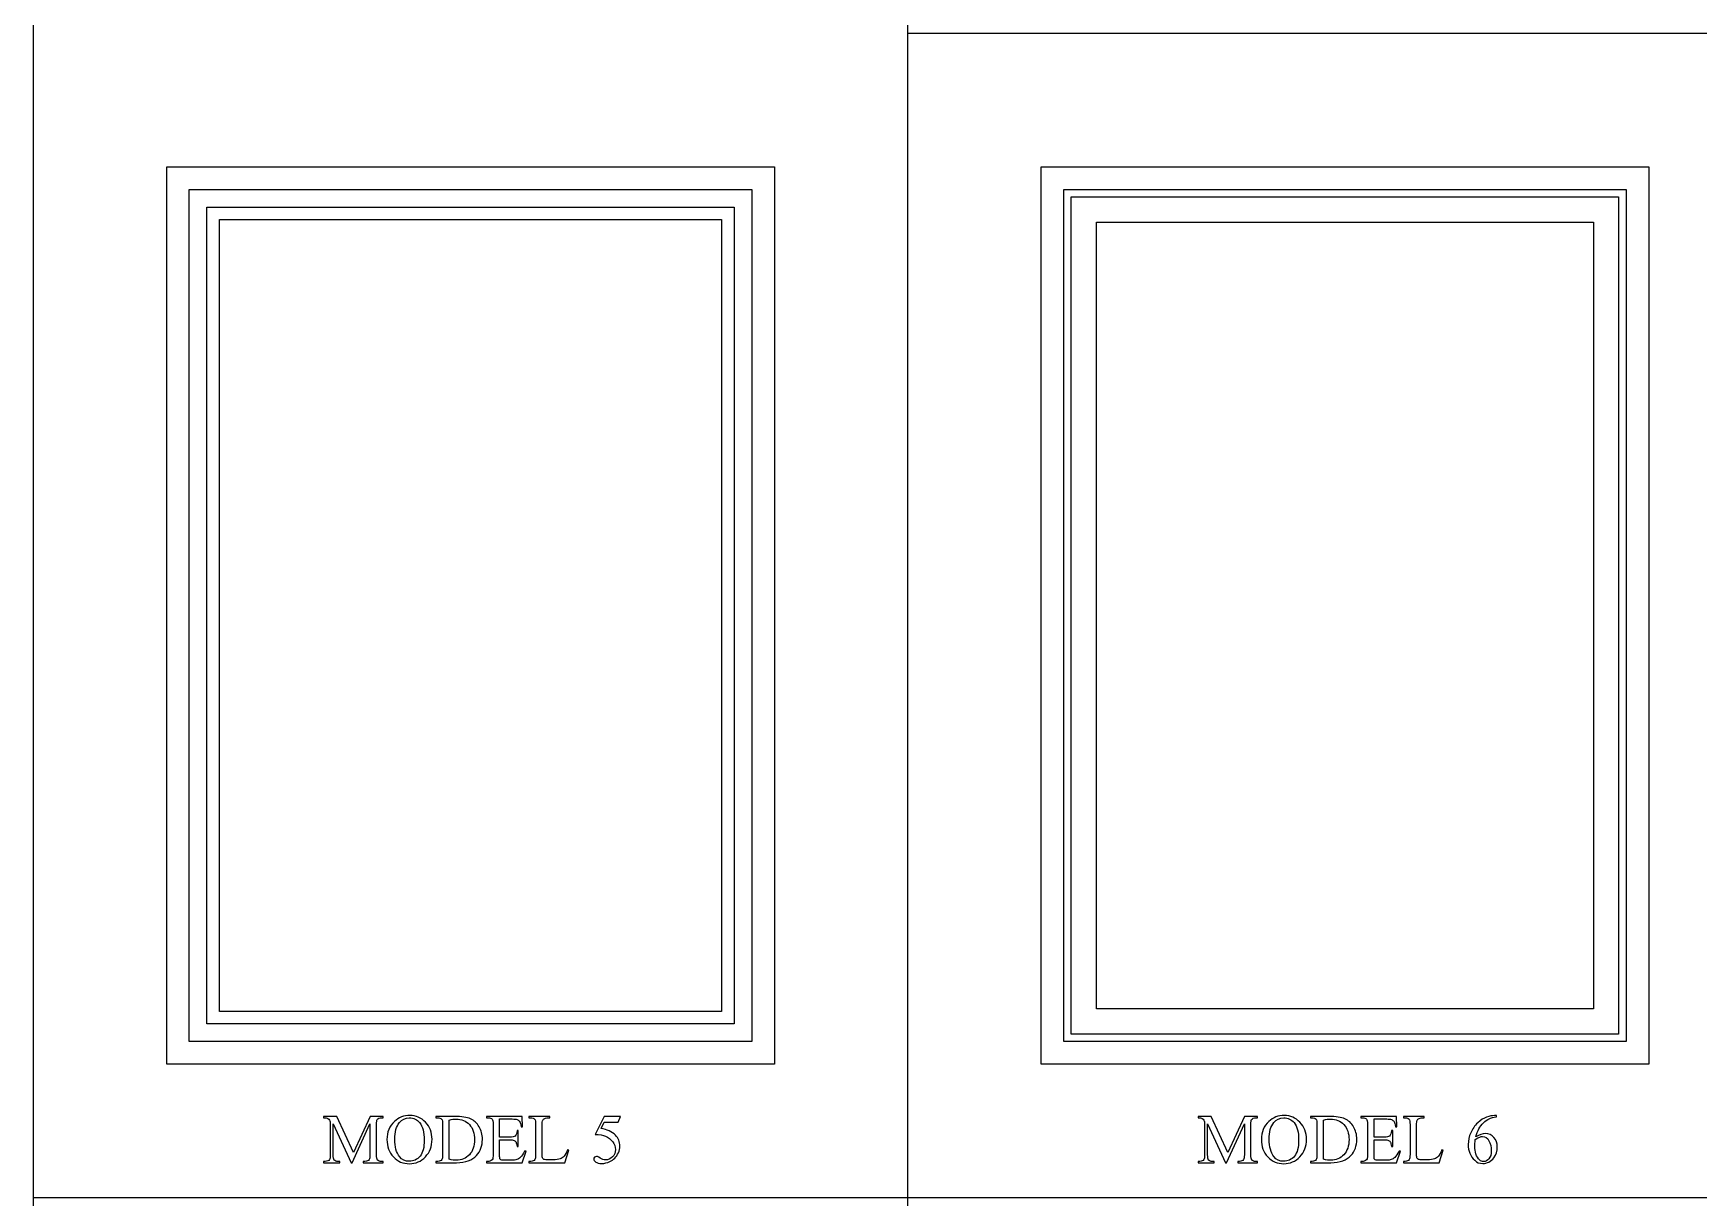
# Model space of a CAD drawing. Header units: millimetres. Extents: x 2553 to 3943, y 1218 to 3318.
# Drawn here: x 2553 to 3215, y 2143 to 2606 of the extents above; entities that cross this region are included whole.
import ezdxf

# ---------------------------------------------------------------- set-up
doc = ezdxf.new("R2010")
doc.units = ezdxf.units.MM
doc.layers.add('Katman 1', color=7, linetype='Continuous')

msp = doc.modelspace()

# ---------------------------------------------------------------- linework, layer by layer
for p, q in [((2900.93, 1218.25), (2900.93, 3068.25)), ((3943.43, 2143.25), (2553.43, 2143.25))]:
    msp.add_line(p, q)
msp.add_lwpolyline([(3943.43, 3068.25, 0.414214), (3693.43, 3318.25), (2803.43, 3318.25, 0.414214), (2553.43, 3068.25), (2553.43, 1218.25), (3943.43, 1218.25)], format="xyb", close=True)
for points in [[(2900.93, 2605.75), (3248.43, 2605.75), (3248.43, 2143.25), (2900.93, 2143.25)], [(2627.43, 2531.75), (2826.93, 2531.75), (2826.93, 2217.25), (2627.43, 2217.25)]]:
    msp.add_lwpolyline(points, close=True)
at = {"color": 3}
for points in [[(2606.43, 2552.75), (2847.93, 2552.75), (2847.93, 2196.25), (2606.43, 2196.25)], [(2953.93, 2552.75), (3195.43, 2552.75), (3195.43, 2196.25), (2953.93, 2196.25)]]:
    msp.add_lwpolyline(points, close=True, dxfattribs=at)
at = {"color": 2}
for points in [[(2615.43, 2543.75), (2838.93, 2543.75), (2838.93, 2205.25), (2615.43, 2205.25)], [(2962.93, 2543.75), (3186.43, 2543.75), (3186.43, 2205.25), (2962.93, 2205.25)], [(2622.43, 2536.75), (2831.93, 2536.75), (2831.93, 2212.25), (2622.43, 2212.25)], [(2965.93, 2540.75), (3183.43, 2540.75), (3183.43, 2208.25), (2965.93, 2208.25)]]:
    msp.add_lwpolyline(points, close=True, dxfattribs=at)
at = {"color": 5}
msp.add_lwpolyline([(2975.93, 2530.75), (3173.43, 2530.75), (3173.43, 2218.25), (2975.93, 2218.25)], close=True, dxfattribs=at)
at = {"layer": 'Katman 1', "color": 250}
for points, knots in [([(2679.71, 2157.15), (2679.71, 2157.15), (2672.63, 2172.58), (2672.63, 2172.58), (2672.63, 2172.58), (2672.63, 2160.33), (2672.63, 2160.33), (2672.63, 2159.2), (2672.75, 2158.49), (2673, 2158.21), (2673.34, 2157.83), (2673.87, 2157.64), (2674.6, 2157.64), (2674.6, 2157.64), (2675.26, 2157.64), (2675.26, 2157.64), (2675.26, 2157.64), (2675.26, 2157.15), (2675.26, 2157.15), (2675.26, 2157.15), (2668.81, 2157.15), (2668.81, 2157.15), (2668.81, 2157.15), (2668.81, 2157.64), (2668.81, 2157.64), (2668.81, 2157.64), (2669.47, 2157.64), (2669.47, 2157.64), (2670.25, 2157.64), (2670.81, 2157.88), (2671.14, 2158.35), (2671.34, 2158.64), (2671.44, 2159.3), (2671.44, 2160.33), (2671.44, 2160.33), (2671.44, 2172.31), (2671.44, 2172.31), (2671.44, 2173.12), (2671.35, 2173.71), (2671.17, 2174.07), (2671.04, 2174.33), (2670.8, 2174.55), (2670.46, 2174.73), (2670.12, 2174.91), (2669.57, 2174.99), (2668.81, 2174.99), (2668.81, 2174.99), (2668.81, 2175.49), (2668.81, 2175.49), (2668.81, 2175.49), (2674.07, 2175.49), (2674.07, 2175.49), (2674.07, 2175.49), (2680.68, 2161.15), (2680.68, 2161.15), (2680.68, 2161.15), (2687.24, 2175.49), (2687.24, 2175.49), (2687.24, 2175.49), (2692.44, 2175.49), (2692.44, 2175.49), (2692.44, 2175.49), (2692.44, 2174.99), (2692.44, 2174.99), (2692.44, 2174.99), (2691.8, 2174.99), (2691.8, 2174.99), (2691, 2174.99), (2690.45, 2174.76), (2690.11, 2174.29), (2689.92, 2174), (2689.81, 2173.34), (2689.81, 2172.31), (2689.81, 2172.31), (2689.81, 2160.33), (2689.81, 2160.33), (2689.81, 2159.2), (2689.94, 2158.49), (2690.2, 2158.21), (2690.53, 2157.83), (2691.07, 2157.64), (2691.8, 2157.64), (2691.8, 2157.64), (2692.44, 2157.64), (2692.44, 2157.64), (2692.44, 2157.64), (2692.44, 2157.15), (2692.44, 2157.15), (2692.44, 2157.15), (2684.58, 2157.15), (2684.58, 2157.15), (2684.58, 2157.15), (2684.58, 2157.64), (2684.58, 2157.64), (2684.58, 2157.64), (2685.24, 2157.64), (2685.24, 2157.64), (2686.04, 2157.64), (2686.59, 2157.88), (2686.91, 2158.35), (2687.11, 2158.64), (2687.21, 2159.3), (2687.21, 2160.33), (2687.21, 2160.33), (2687.21, 2172.58), (2687.21, 2172.58), (2687.21, 2172.58), (2680.16, 2157.15), (2680.16, 2157.15), (2680.16, 2157.15), (2679.71, 2157.15), (2679.71, 2157.15)], [0, 0, 0, 0, 0.027027, 0.027027, 0.027027, 0.054054, 0.054054, 0.054054, 0.081081, 0.081081, 0.081081, 0.108108, 0.108108, 0.108108, 0.135135, 0.135135, 0.135135, 0.162162, 0.162162, 0.162162, 0.189189, 0.189189, 0.189189, 0.216216, 0.216216, 0.216216, 0.243243, 0.243243, 0.243243, 0.27027, 0.27027, 0.27027, 0.297297, 0.297297, 0.297297, 0.324324, 0.324324, 0.324324, 0.351351, 0.351351, 0.351351, 0.378378, 0.378378, 0.378378, 0.405405, 0.405405, 0.405405, 0.432432, 0.432432, 0.432432, 0.459459, 0.459459, 0.459459, 0.486486, 0.486486, 0.486486, 0.513514, 0.513514, 0.513514, 0.540541, 0.540541, 0.540541, 0.567568, 0.567568, 0.567568, 0.594595, 0.594595, 0.594595, 0.621622, 0.621622, 0.621622, 0.648649, 0.648649, 0.648649, 0.675676, 0.675676, 0.675676, 0.702703, 0.702703, 0.702703, 0.72973, 0.72973, 0.72973, 0.756757, 0.756757, 0.756757, 0.783784, 0.783784, 0.783784, 0.810811, 0.810811, 0.810811, 0.837838, 0.837838, 0.837838, 0.864865, 0.864865, 0.864865, 0.891892, 0.891892, 0.891892, 0.918919, 0.918919, 0.918919, 0.945946, 0.945946, 0.945946, 0.972973, 0.972973, 0.972973, 1, 1, 1, 1]), ([(2703.11, 2175.91), (2705.49, 2175.91), (2707.55, 2175), (2709.29, 2173.2), (2711.03, 2171.39), (2711.9, 2169.13), (2711.9, 2166.43), (2711.9, 2163.64), (2711.02, 2161.33), (2709.27, 2159.49), (2707.51, 2157.65), (2705.39, 2156.73), (2702.89, 2156.73), (2700.38, 2156.73), (2698.26, 2157.63), (2696.54, 2159.42), (2694.83, 2161.22), (2693.97, 2163.54), (2693.97, 2166.39), (2693.97, 2169.3), (2694.96, 2171.67), (2696.94, 2173.51), (2698.66, 2175.11), (2700.72, 2175.91), (2703.11, 2175.91)], [0, 0, 0, 0, 0.125, 0.125, 0.125, 0.25, 0.25, 0.25, 0.375, 0.375, 0.375, 0.5, 0.5, 0.5, 0.625, 0.625, 0.625, 0.75, 0.75, 0.75, 0.875, 0.875, 0.875, 1, 1, 1, 1]), ([(2702.85, 2174.94), (2701.22, 2174.94), (2699.9, 2174.33), (2698.92, 2173.11), (2697.69, 2171.6), (2697.07, 2169.38), (2697.07, 2166.45), (2697.07, 2163.46), (2697.71, 2161.15), (2698.98, 2159.54), (2699.96, 2158.31), (2701.26, 2157.7), (2702.87, 2157.7), (2704.59, 2157.7), (2706, 2158.37), (2707.12, 2159.71), (2708.24, 2161.06), (2708.8, 2163.18), (2708.8, 2166.07), (2708.8, 2169.21), (2708.18, 2171.56), (2706.95, 2173.1), (2705.96, 2174.33), (2704.6, 2174.94), (2702.85, 2174.94)], [0, 0, 0, 0, 0.125, 0.125, 0.125, 0.25, 0.25, 0.25, 0.375, 0.375, 0.375, 0.5, 0.5, 0.5, 0.625, 0.625, 0.625, 0.75, 0.75, 0.75, 0.875, 0.875, 0.875, 1, 1, 1, 1]), ([(2713.45, 2157.15), (2713.45, 2157.15), (2713.45, 2157.64), (2713.45, 2157.64), (2713.45, 2157.64), (2714.14, 2157.64), (2714.14, 2157.64), (2714.92, 2157.64), (2715.47, 2157.89), (2715.79, 2158.39), (2715.99, 2158.68), (2716.08, 2159.35), (2716.08, 2160.38), (2716.08, 2160.38), (2716.08, 2172.25), (2716.08, 2172.25), (2716.08, 2173.4), (2715.96, 2174.11), (2715.7, 2174.4), (2715.35, 2174.8), (2714.83, 2174.99), (2714.14, 2174.99), (2714.14, 2174.99), (2713.45, 2174.99), (2713.45, 2174.99), (2713.45, 2174.99), (2713.45, 2175.49), (2713.45, 2175.49), (2713.45, 2175.49), (2720.91, 2175.49), (2720.91, 2175.49), (2723.65, 2175.49), (2725.74, 2175.18), (2727.16, 2174.56), (2728.59, 2173.94), (2729.74, 2172.9), (2730.61, 2171.45), (2731.48, 2169.99), (2731.91, 2168.32), (2731.91, 2166.42), (2731.91, 2163.86), (2731.14, 2161.73), (2729.59, 2160.01), (2727.85, 2158.1), (2725.2, 2157.15), (2721.64, 2157.15), (2721.64, 2157.15), (2713.45, 2157.15), (2713.45, 2157.15)], [0, 0, 0, 0, 0.0625, 0.0625, 0.0625, 0.125, 0.125, 0.125, 0.1875, 0.1875, 0.1875, 0.25, 0.25, 0.25, 0.3125, 0.3125, 0.3125, 0.375, 0.375, 0.375, 0.4375, 0.4375, 0.4375, 0.5, 0.5, 0.5, 0.5625, 0.5625, 0.5625, 0.625, 0.625, 0.625, 0.6875, 0.6875, 0.6875, 0.75, 0.75, 0.75, 0.8125, 0.8125, 0.8125, 0.875, 0.875, 0.875, 0.9375, 0.9375, 0.9375, 1, 1, 1, 1]), ([(2718.68, 2158.49), (2719.83, 2158.24), (2720.78, 2158.11), (2721.56, 2158.11), (2723.64, 2158.11), (2725.37, 2158.85), (2726.75, 2160.32), (2728.12, 2161.79), (2728.81, 2163.78), (2728.81, 2166.29), (2728.81, 2168.82), (2728.12, 2170.82), (2726.75, 2172.28), (2725.37, 2173.74), (2723.61, 2174.47), (2721.45, 2174.47), (2720.64, 2174.47), (2719.72, 2174.34), (2718.68, 2174.08), (2718.68, 2174.08), (2718.68, 2158.49), (2718.68, 2158.49)], [0, 0, 0, 0, 0.142857, 0.142857, 0.142857, 0.285714, 0.285714, 0.285714, 0.428571, 0.428571, 0.428571, 0.571429, 0.571429, 0.571429, 0.714286, 0.714286, 0.714286, 0.857143, 0.857143, 0.857143, 1, 1, 1, 1]), ([(2738.75, 2174.5), (2738.75, 2174.5), (2738.75, 2167.25), (2738.75, 2167.25), (2738.75, 2167.25), (2742.79, 2167.25), (2742.79, 2167.25), (2743.84, 2167.25), (2744.53, 2167.4), (2744.88, 2167.72), (2745.35, 2168.13), (2745.61, 2168.86), (2745.67, 2169.9), (2745.67, 2169.9), (2746.17, 2169.9), (2746.17, 2169.9), (2746.17, 2169.9), (2746.17, 2163.51), (2746.17, 2163.51), (2746.17, 2163.51), (2745.67, 2163.51), (2745.67, 2163.51), (2745.54, 2164.4), (2745.41, 2164.98), (2745.29, 2165.23), (2745.13, 2165.55), (2744.86, 2165.8), (2744.49, 2165.98), (2744.12, 2166.16), (2743.56, 2166.25), (2742.79, 2166.25), (2742.79, 2166.25), (2738.75, 2166.25), (2738.75, 2166.25), (2738.75, 2166.25), (2738.75, 2160.2), (2738.75, 2160.2), (2738.75, 2159.39), (2738.79, 2158.89), (2738.86, 2158.72), (2738.93, 2158.54), (2739.05, 2158.4), (2739.23, 2158.3), (2739.41, 2158.19), (2739.76, 2158.14), (2740.26, 2158.14), (2740.26, 2158.14), (2743.37, 2158.14), (2743.37, 2158.14), (2744.4, 2158.14), (2745.15, 2158.22), (2745.62, 2158.36), (2746.09, 2158.5), (2746.54, 2158.79), (2746.97, 2159.21), (2747.53, 2159.77), (2748.1, 2160.61), (2748.68, 2161.74), (2748.68, 2161.74), (2749.24, 2161.74), (2749.24, 2161.74), (2749.24, 2161.74), (2747.66, 2157.15), (2747.66, 2157.15), (2747.66, 2157.15), (2733.52, 2157.15), (2733.52, 2157.15), (2733.52, 2157.15), (2733.52, 2157.64), (2733.52, 2157.64), (2733.52, 2157.64), (2734.17, 2157.64), (2734.17, 2157.64), (2734.6, 2157.64), (2735.01, 2157.75), (2735.4, 2157.96), (2735.69, 2158.1), (2735.89, 2158.32), (2735.99, 2158.61), (2736.1, 2158.9), (2736.15, 2159.49), (2736.15, 2160.38), (2736.15, 2160.38), (2736.15, 2172.31), (2736.15, 2172.31), (2736.15, 2173.47), (2736.03, 2174.19), (2735.8, 2174.45), (2735.47, 2174.81), (2734.93, 2174.99), (2734.17, 2174.99), (2734.17, 2174.99), (2733.52, 2174.99), (2733.52, 2174.99), (2733.52, 2174.99), (2733.52, 2175.49), (2733.52, 2175.49), (2733.52, 2175.49), (2747.66, 2175.49), (2747.66, 2175.49), (2747.66, 2175.49), (2747.85, 2171.45), (2747.85, 2171.45), (2747.85, 2171.45), (2747.33, 2171.45), (2747.33, 2171.45), (2747.14, 2172.43), (2746.93, 2173.09), (2746.7, 2173.46), (2746.47, 2173.82), (2746.13, 2174.1), (2745.68, 2174.29), (2745.32, 2174.43), (2744.69, 2174.5), (2743.78, 2174.5), (2743.78, 2174.5), (2738.75, 2174.5), (2738.75, 2174.5)], [0, 0, 0, 0, 0.025641, 0.025641, 0.025641, 0.051282, 0.051282, 0.051282, 0.076923, 0.076923, 0.076923, 0.102564, 0.102564, 0.102564, 0.128205, 0.128205, 0.128205, 0.153846, 0.153846, 0.153846, 0.179487, 0.179487, 0.179487, 0.205128, 0.205128, 0.205128, 0.230769, 0.230769, 0.230769, 0.25641, 0.25641, 0.25641, 0.282051, 0.282051, 0.282051, 0.307692, 0.307692, 0.307692, 0.333333, 0.333333, 0.333333, 0.358974, 0.358974, 0.358974, 0.384615, 0.384615, 0.384615, 0.410256, 0.410256, 0.410256, 0.435897, 0.435897, 0.435897, 0.461538, 0.461538, 0.461538, 0.487179, 0.487179, 0.487179, 0.512821, 0.512821, 0.512821, 0.538462, 0.538462, 0.538462, 0.564103, 0.564103, 0.564103, 0.589744, 0.589744, 0.589744, 0.615385, 0.615385, 0.615385, 0.641026, 0.641026, 0.641026, 0.666667, 0.666667, 0.666667, 0.692308, 0.692308, 0.692308, 0.717949, 0.717949, 0.717949, 0.74359, 0.74359, 0.74359, 0.769231, 0.769231, 0.769231, 0.794872, 0.794872, 0.794872, 0.820513, 0.820513, 0.820513, 0.846154, 0.846154, 0.846154, 0.871795, 0.871795, 0.871795, 0.897436, 0.897436, 0.897436, 0.923077, 0.923077, 0.923077, 0.948718, 0.948718, 0.948718, 0.974359, 0.974359, 0.974359, 1, 1, 1, 1]), ([(2765.75, 2162.21), (2765.75, 2162.21), (2766.19, 2162.11), (2766.19, 2162.11), (2766.19, 2162.11), (2764.62, 2157.15), (2764.62, 2157.15), (2764.62, 2157.15), (2750.42, 2157.15), (2750.42, 2157.15), (2750.42, 2157.15), (2750.42, 2157.64), (2750.42, 2157.64), (2750.42, 2157.64), (2751.11, 2157.64), (2751.11, 2157.64), (2751.88, 2157.64), (2752.44, 2157.89), (2752.77, 2158.4), (2752.96, 2158.68), (2753.05, 2159.35), (2753.05, 2160.38), (2753.05, 2160.38), (2753.05, 2172.25), (2753.05, 2172.25), (2753.05, 2173.4), (2752.93, 2174.11), (2752.67, 2174.4), (2752.32, 2174.8), (2751.8, 2174.99), (2751.11, 2174.99), (2751.11, 2174.99), (2750.42, 2174.99), (2750.42, 2174.99), (2750.42, 2174.99), (2750.42, 2175.49), (2750.42, 2175.49), (2750.42, 2175.49), (2758.72, 2175.49), (2758.72, 2175.49), (2758.72, 2175.49), (2758.72, 2174.99), (2758.72, 2174.99), (2757.75, 2175), (2757.07, 2174.92), (2756.67, 2174.73), (2756.28, 2174.54), (2756.01, 2174.3), (2755.87, 2174.02), (2755.73, 2173.74), (2755.65, 2173.05), (2755.65, 2171.98), (2755.65, 2171.98), (2755.65, 2160.41), (2755.65, 2160.41), (2755.65, 2159.66), (2755.73, 2159.15), (2755.87, 2158.87), (2755.98, 2158.67), (2756.15, 2158.53), (2756.37, 2158.44), (2756.59, 2158.35), (2757.3, 2158.31), (2758.48, 2158.31), (2758.48, 2158.31), (2759.82, 2158.31), (2759.82, 2158.31), (2761.23, 2158.31), (2762.22, 2158.41), (2762.79, 2158.62), (2763.35, 2158.82), (2763.88, 2159.19), (2764.35, 2159.72), (2764.81, 2160.24), (2765.28, 2161.08), (2765.75, 2162.21)], [0, 0, 0, 0, 0.04, 0.04, 0.04, 0.08, 0.08, 0.08, 0.12, 0.12, 0.12, 0.16, 0.16, 0.16, 0.2, 0.2, 0.2, 0.24, 0.24, 0.24, 0.28, 0.28, 0.28, 0.32, 0.32, 0.32, 0.36, 0.36, 0.36, 0.4, 0.4, 0.4, 0.44, 0.44, 0.44, 0.48, 0.48, 0.48, 0.52, 0.52, 0.52, 0.56, 0.56, 0.56, 0.6, 0.6, 0.6, 0.64, 0.64, 0.64, 0.68, 0.68, 0.68, 0.72, 0.72, 0.72, 0.76, 0.76, 0.76, 0.8, 0.8, 0.8, 0.84, 0.84, 0.84, 0.88, 0.88, 0.88, 0.92, 0.92, 0.92, 0.96, 0.96, 0.96, 1, 1, 1, 1]), ([(2786.85, 2175.49), (2786.85, 2175.49), (2785.8, 2173.2), (2785.8, 2173.2), (2785.8, 2173.2), (2780.26, 2173.2), (2780.26, 2173.2), (2780.26, 2173.2), (2779.05, 2170.74), (2779.05, 2170.74), (2781.47, 2170.39), (2783.37, 2169.5), (2784.76, 2168.08), (2785.95, 2166.85), (2786.55, 2165.41), (2786.55, 2163.75), (2786.55, 2162.79), (2786.35, 2161.89), (2785.96, 2161.08), (2785.57, 2160.25), (2785.08, 2159.55), (2784.48, 2158.98), (2783.89, 2158.4), (2783.23, 2157.93), (2782.5, 2157.58), (2781.47, 2157.09), (2780.4, 2156.84), (2779.32, 2156.84), (2778.22, 2156.84), (2777.42, 2157.03), (2776.92, 2157.4), (2776.42, 2157.77), (2776.17, 2158.18), (2776.17, 2158.63), (2776.17, 2158.88), (2776.27, 2159.1), (2776.48, 2159.29), (2776.69, 2159.48), (2776.95, 2159.58), (2777.26, 2159.58), (2777.49, 2159.58), (2777.7, 2159.54), (2777.88, 2159.47), (2778.05, 2159.4), (2778.35, 2159.22), (2778.77, 2158.92), (2779.44, 2158.46), (2780.13, 2158.22), (2780.82, 2158.22), (2781.88, 2158.22), (2782.8, 2158.63), (2783.6, 2159.42), (2784.39, 2160.22), (2784.79, 2161.2), (2784.79, 2162.34), (2784.79, 2163.45), (2784.44, 2164.49), (2783.73, 2165.45), (2783.01, 2166.41), (2782.04, 2167.15), (2780.78, 2167.67), (2779.81, 2168.08), (2778.47, 2168.32), (2776.77, 2168.38), (2776.77, 2168.38), (2780.29, 2175.49), (2780.29, 2175.49), (2780.29, 2175.49), (2786.85, 2175.49), (2786.85, 2175.49)], [0, 0, 0, 0, 0.043478, 0.043478, 0.043478, 0.086957, 0.086957, 0.086957, 0.130435, 0.130435, 0.130435, 0.173913, 0.173913, 0.173913, 0.217391, 0.217391, 0.217391, 0.26087, 0.26087, 0.26087, 0.304348, 0.304348, 0.304348, 0.347826, 0.347826, 0.347826, 0.391304, 0.391304, 0.391304, 0.434783, 0.434783, 0.434783, 0.478261, 0.478261, 0.478261, 0.521739, 0.521739, 0.521739, 0.565217, 0.565217, 0.565217, 0.608696, 0.608696, 0.608696, 0.652174, 0.652174, 0.652174, 0.695652, 0.695652, 0.695652, 0.73913, 0.73913, 0.73913, 0.782609, 0.782609, 0.782609, 0.826087, 0.826087, 0.826087, 0.869565, 0.869565, 0.869565, 0.913043, 0.913043, 0.913043, 0.956522, 0.956522, 0.956522, 1, 1, 1, 1]), ([(3027.21, 2157.15), (3027.21, 2157.15), (3020.13, 2172.58), (3020.13, 2172.58), (3020.13, 2172.58), (3020.13, 2160.33), (3020.13, 2160.33), (3020.13, 2159.2), (3020.25, 2158.49), (3020.5, 2158.21), (3020.84, 2157.83), (3021.37, 2157.64), (3022.1, 2157.64), (3022.1, 2157.64), (3022.76, 2157.64), (3022.76, 2157.64), (3022.76, 2157.64), (3022.76, 2157.15), (3022.76, 2157.15), (3022.76, 2157.15), (3016.31, 2157.15), (3016.31, 2157.15), (3016.31, 2157.15), (3016.31, 2157.64), (3016.31, 2157.64), (3016.31, 2157.64), (3016.97, 2157.64), (3016.97, 2157.64), (3017.75, 2157.64), (3018.31, 2157.88), (3018.64, 2158.35), (3018.84, 2158.64), (3018.94, 2159.3), (3018.94, 2160.33), (3018.94, 2160.33), (3018.94, 2172.31), (3018.94, 2172.31), (3018.94, 2173.12), (3018.85, 2173.71), (3018.67, 2174.07), (3018.54, 2174.33), (3018.3, 2174.55), (3017.96, 2174.73), (3017.62, 2174.91), (3017.07, 2174.99), (3016.31, 2174.99), (3016.31, 2174.99), (3016.31, 2175.49), (3016.31, 2175.49), (3016.31, 2175.49), (3021.57, 2175.49), (3021.57, 2175.49), (3021.57, 2175.49), (3028.18, 2161.15), (3028.18, 2161.15), (3028.18, 2161.15), (3034.74, 2175.49), (3034.74, 2175.49), (3034.74, 2175.49), (3039.94, 2175.49), (3039.94, 2175.49), (3039.94, 2175.49), (3039.94, 2174.99), (3039.94, 2174.99), (3039.94, 2174.99), (3039.3, 2174.99), (3039.3, 2174.99), (3038.5, 2174.99), (3037.95, 2174.76), (3037.61, 2174.29), (3037.42, 2174), (3037.31, 2173.34), (3037.31, 2172.31), (3037.31, 2172.31), (3037.31, 2160.33), (3037.31, 2160.33), (3037.31, 2159.2), (3037.44, 2158.49), (3037.7, 2158.21), (3038.03, 2157.83), (3038.57, 2157.64), (3039.3, 2157.64), (3039.3, 2157.64), (3039.94, 2157.64), (3039.94, 2157.64), (3039.94, 2157.64), (3039.94, 2157.15), (3039.94, 2157.15), (3039.94, 2157.15), (3032.08, 2157.15), (3032.08, 2157.15), (3032.08, 2157.15), (3032.08, 2157.64), (3032.08, 2157.64), (3032.08, 2157.64), (3032.74, 2157.64), (3032.74, 2157.64), (3033.54, 2157.64), (3034.09, 2157.88), (3034.41, 2158.35), (3034.61, 2158.64), (3034.71, 2159.3), (3034.71, 2160.33), (3034.71, 2160.33), (3034.71, 2172.58), (3034.71, 2172.58), (3034.71, 2172.58), (3027.66, 2157.15), (3027.66, 2157.15), (3027.66, 2157.15), (3027.21, 2157.15), (3027.21, 2157.15)], [0, 0, 0, 0, 0.027027, 0.027027, 0.027027, 0.054054, 0.054054, 0.054054, 0.081081, 0.081081, 0.081081, 0.108108, 0.108108, 0.108108, 0.135135, 0.135135, 0.135135, 0.162162, 0.162162, 0.162162, 0.189189, 0.189189, 0.189189, 0.216216, 0.216216, 0.216216, 0.243243, 0.243243, 0.243243, 0.27027, 0.27027, 0.27027, 0.297297, 0.297297, 0.297297, 0.324324, 0.324324, 0.324324, 0.351351, 0.351351, 0.351351, 0.378378, 0.378378, 0.378378, 0.405405, 0.405405, 0.405405, 0.432432, 0.432432, 0.432432, 0.459459, 0.459459, 0.459459, 0.486486, 0.486486, 0.486486, 0.513514, 0.513514, 0.513514, 0.540541, 0.540541, 0.540541, 0.567568, 0.567568, 0.567568, 0.594595, 0.594595, 0.594595, 0.621622, 0.621622, 0.621622, 0.648649, 0.648649, 0.648649, 0.675676, 0.675676, 0.675676, 0.702703, 0.702703, 0.702703, 0.72973, 0.72973, 0.72973, 0.756757, 0.756757, 0.756757, 0.783784, 0.783784, 0.783784, 0.810811, 0.810811, 0.810811, 0.837838, 0.837838, 0.837838, 0.864865, 0.864865, 0.864865, 0.891892, 0.891892, 0.891892, 0.918919, 0.918919, 0.918919, 0.945946, 0.945946, 0.945946, 0.972973, 0.972973, 0.972973, 1, 1, 1, 1]), ([(3050.61, 2175.91), (3052.99, 2175.91), (3055.05, 2175), (3056.79, 2173.2), (3058.53, 2171.39), (3059.4, 2169.13), (3059.4, 2166.43), (3059.4, 2163.64), (3058.52, 2161.33), (3056.77, 2159.49), (3055.01, 2157.65), (3052.89, 2156.73), (3050.39, 2156.73), (3047.88, 2156.73), (3045.76, 2157.63), (3044.04, 2159.42), (3042.33, 2161.22), (3041.47, 2163.54), (3041.47, 2166.39), (3041.47, 2169.3), (3042.46, 2171.67), (3044.44, 2173.51), (3046.16, 2175.11), (3048.22, 2175.91), (3050.61, 2175.91)], [0, 0, 0, 0, 0.125, 0.125, 0.125, 0.25, 0.25, 0.25, 0.375, 0.375, 0.375, 0.5, 0.5, 0.5, 0.625, 0.625, 0.625, 0.75, 0.75, 0.75, 0.875, 0.875, 0.875, 1, 1, 1, 1]), ([(3050.35, 2174.94), (3048.72, 2174.94), (3047.4, 2174.33), (3046.42, 2173.11), (3045.19, 2171.6), (3044.57, 2169.38), (3044.57, 2166.45), (3044.57, 2163.46), (3045.21, 2161.15), (3046.48, 2159.54), (3047.46, 2158.31), (3048.76, 2157.7), (3050.37, 2157.7), (3052.09, 2157.7), (3053.5, 2158.37), (3054.62, 2159.71), (3055.74, 2161.06), (3056.3, 2163.18), (3056.3, 2166.07), (3056.3, 2169.21), (3055.68, 2171.56), (3054.45, 2173.1), (3053.46, 2174.33), (3052.1, 2174.94), (3050.35, 2174.94)], [0, 0, 0, 0, 0.125, 0.125, 0.125, 0.25, 0.25, 0.25, 0.375, 0.375, 0.375, 0.5, 0.5, 0.5, 0.625, 0.625, 0.625, 0.75, 0.75, 0.75, 0.875, 0.875, 0.875, 1, 1, 1, 1]), ([(3060.95, 2157.15), (3060.95, 2157.15), (3060.95, 2157.64), (3060.95, 2157.64), (3060.95, 2157.64), (3061.64, 2157.64), (3061.64, 2157.64), (3062.42, 2157.64), (3062.97, 2157.89), (3063.29, 2158.39), (3063.49, 2158.68), (3063.58, 2159.35), (3063.58, 2160.38), (3063.58, 2160.38), (3063.58, 2172.25), (3063.58, 2172.25), (3063.58, 2173.4), (3063.46, 2174.11), (3063.2, 2174.4), (3062.85, 2174.8), (3062.33, 2174.99), (3061.64, 2174.99), (3061.64, 2174.99), (3060.95, 2174.99), (3060.95, 2174.99), (3060.95, 2174.99), (3060.95, 2175.49), (3060.95, 2175.49), (3060.95, 2175.49), (3068.41, 2175.49), (3068.41, 2175.49), (3071.15, 2175.49), (3073.24, 2175.18), (3074.66, 2174.56), (3076.09, 2173.94), (3077.24, 2172.9), (3078.11, 2171.45), (3078.98, 2169.99), (3079.41, 2168.32), (3079.41, 2166.42), (3079.41, 2163.86), (3078.64, 2161.73), (3077.09, 2160.01), (3075.35, 2158.1), (3072.7, 2157.15), (3069.14, 2157.15), (3069.14, 2157.15), (3060.95, 2157.15), (3060.95, 2157.15)], [0, 0, 0, 0, 0.0625, 0.0625, 0.0625, 0.125, 0.125, 0.125, 0.1875, 0.1875, 0.1875, 0.25, 0.25, 0.25, 0.3125, 0.3125, 0.3125, 0.375, 0.375, 0.375, 0.4375, 0.4375, 0.4375, 0.5, 0.5, 0.5, 0.5625, 0.5625, 0.5625, 0.625, 0.625, 0.625, 0.6875, 0.6875, 0.6875, 0.75, 0.75, 0.75, 0.8125, 0.8125, 0.8125, 0.875, 0.875, 0.875, 0.9375, 0.9375, 0.9375, 1, 1, 1, 1]), ([(3066.18, 2158.49), (3067.33, 2158.24), (3068.28, 2158.11), (3069.06, 2158.11), (3071.14, 2158.11), (3072.87, 2158.85), (3074.25, 2160.32), (3075.62, 2161.79), (3076.31, 2163.78), (3076.31, 2166.29), (3076.31, 2168.82), (3075.62, 2170.82), (3074.25, 2172.28), (3072.87, 2173.74), (3071.11, 2174.47), (3068.95, 2174.47), (3068.14, 2174.47), (3067.22, 2174.34), (3066.18, 2174.08), (3066.18, 2174.08), (3066.18, 2158.49), (3066.18, 2158.49)], [0, 0, 0, 0, 0.142857, 0.142857, 0.142857, 0.285714, 0.285714, 0.285714, 0.428571, 0.428571, 0.428571, 0.571429, 0.571429, 0.571429, 0.714286, 0.714286, 0.714286, 0.857143, 0.857143, 0.857143, 1, 1, 1, 1]), ([(3086.25, 2174.5), (3086.25, 2174.5), (3086.25, 2167.25), (3086.25, 2167.25), (3086.25, 2167.25), (3090.29, 2167.25), (3090.29, 2167.25), (3091.34, 2167.25), (3092.03, 2167.4), (3092.38, 2167.72), (3092.85, 2168.13), (3093.11, 2168.86), (3093.17, 2169.9), (3093.17, 2169.9), (3093.67, 2169.9), (3093.67, 2169.9), (3093.67, 2169.9), (3093.67, 2163.51), (3093.67, 2163.51), (3093.67, 2163.51), (3093.17, 2163.51), (3093.17, 2163.51), (3093.04, 2164.4), (3092.91, 2164.98), (3092.79, 2165.23), (3092.63, 2165.55), (3092.36, 2165.8), (3091.99, 2165.98), (3091.62, 2166.16), (3091.06, 2166.25), (3090.29, 2166.25), (3090.29, 2166.25), (3086.25, 2166.25), (3086.25, 2166.25), (3086.25, 2166.25), (3086.25, 2160.2), (3086.25, 2160.2), (3086.25, 2159.39), (3086.29, 2158.89), (3086.36, 2158.72), (3086.43, 2158.54), (3086.55, 2158.4), (3086.73, 2158.3), (3086.91, 2158.19), (3087.26, 2158.14), (3087.76, 2158.14), (3087.76, 2158.14), (3090.87, 2158.14), (3090.87, 2158.14), (3091.9, 2158.14), (3092.65, 2158.22), (3093.12, 2158.36), (3093.59, 2158.5), (3094.04, 2158.79), (3094.47, 2159.21), (3095.03, 2159.77), (3095.6, 2160.61), (3096.18, 2161.74), (3096.18, 2161.74), (3096.74, 2161.74), (3096.74, 2161.74), (3096.74, 2161.74), (3095.16, 2157.15), (3095.16, 2157.15), (3095.16, 2157.15), (3081.02, 2157.15), (3081.02, 2157.15), (3081.02, 2157.15), (3081.02, 2157.64), (3081.02, 2157.64), (3081.02, 2157.64), (3081.67, 2157.64), (3081.67, 2157.64), (3082.1, 2157.64), (3082.51, 2157.75), (3082.9, 2157.96), (3083.19, 2158.1), (3083.39, 2158.32), (3083.49, 2158.61), (3083.6, 2158.9), (3083.65, 2159.49), (3083.65, 2160.38), (3083.65, 2160.38), (3083.65, 2172.31), (3083.65, 2172.31), (3083.65, 2173.47), (3083.53, 2174.19), (3083.3, 2174.45), (3082.97, 2174.81), (3082.43, 2174.99), (3081.67, 2174.99), (3081.67, 2174.99), (3081.02, 2174.99), (3081.02, 2174.99), (3081.02, 2174.99), (3081.02, 2175.49), (3081.02, 2175.49), (3081.02, 2175.49), (3095.16, 2175.49), (3095.16, 2175.49), (3095.16, 2175.49), (3095.35, 2171.45), (3095.35, 2171.45), (3095.35, 2171.45), (3094.83, 2171.45), (3094.83, 2171.45), (3094.64, 2172.43), (3094.43, 2173.09), (3094.2, 2173.46), (3093.97, 2173.82), (3093.63, 2174.1), (3093.18, 2174.29), (3092.82, 2174.43), (3092.19, 2174.5), (3091.28, 2174.5), (3091.28, 2174.5), (3086.25, 2174.5), (3086.25, 2174.5)], [0, 0, 0, 0, 0.025641, 0.025641, 0.025641, 0.051282, 0.051282, 0.051282, 0.076923, 0.076923, 0.076923, 0.102564, 0.102564, 0.102564, 0.128205, 0.128205, 0.128205, 0.153846, 0.153846, 0.153846, 0.179487, 0.179487, 0.179487, 0.205128, 0.205128, 0.205128, 0.230769, 0.230769, 0.230769, 0.25641, 0.25641, 0.25641, 0.282051, 0.282051, 0.282051, 0.307692, 0.307692, 0.307692, 0.333333, 0.333333, 0.333333, 0.358974, 0.358974, 0.358974, 0.384615, 0.384615, 0.384615, 0.410256, 0.410256, 0.410256, 0.435897, 0.435897, 0.435897, 0.461538, 0.461538, 0.461538, 0.487179, 0.487179, 0.487179, 0.512821, 0.512821, 0.512821, 0.538462, 0.538462, 0.538462, 0.564103, 0.564103, 0.564103, 0.589744, 0.589744, 0.589744, 0.615385, 0.615385, 0.615385, 0.641026, 0.641026, 0.641026, 0.666667, 0.666667, 0.666667, 0.692308, 0.692308, 0.692308, 0.717949, 0.717949, 0.717949, 0.74359, 0.74359, 0.74359, 0.769231, 0.769231, 0.769231, 0.794872, 0.794872, 0.794872, 0.820513, 0.820513, 0.820513, 0.846154, 0.846154, 0.846154, 0.871795, 0.871795, 0.871795, 0.897436, 0.897436, 0.897436, 0.923077, 0.923077, 0.923077, 0.948718, 0.948718, 0.948718, 0.974359, 0.974359, 0.974359, 1, 1, 1, 1]), ([(3113.25, 2162.21), (3113.25, 2162.21), (3113.69, 2162.11), (3113.69, 2162.11), (3113.69, 2162.11), (3112.12, 2157.15), (3112.12, 2157.15), (3112.12, 2157.15), (3097.92, 2157.15), (3097.92, 2157.15), (3097.92, 2157.15), (3097.92, 2157.64), (3097.92, 2157.64), (3097.92, 2157.64), (3098.61, 2157.64), (3098.61, 2157.64), (3099.38, 2157.64), (3099.94, 2157.89), (3100.27, 2158.4), (3100.46, 2158.68), (3100.55, 2159.35), (3100.55, 2160.38), (3100.55, 2160.38), (3100.55, 2172.25), (3100.55, 2172.25), (3100.55, 2173.4), (3100.43, 2174.11), (3100.17, 2174.4), (3099.82, 2174.8), (3099.3, 2174.99), (3098.61, 2174.99), (3098.61, 2174.99), (3097.92, 2174.99), (3097.92, 2174.99), (3097.92, 2174.99), (3097.92, 2175.49), (3097.92, 2175.49), (3097.92, 2175.49), (3106.22, 2175.49), (3106.22, 2175.49), (3106.22, 2175.49), (3106.22, 2174.99), (3106.22, 2174.99), (3105.25, 2175), (3104.57, 2174.92), (3104.17, 2174.73), (3103.78, 2174.54), (3103.51, 2174.3), (3103.37, 2174.02), (3103.23, 2173.74), (3103.15, 2173.05), (3103.15, 2171.98), (3103.15, 2171.98), (3103.15, 2160.41), (3103.15, 2160.41), (3103.15, 2159.66), (3103.23, 2159.15), (3103.37, 2158.87), (3103.48, 2158.67), (3103.65, 2158.53), (3103.87, 2158.44), (3104.09, 2158.35), (3104.8, 2158.31), (3105.98, 2158.31), (3105.98, 2158.31), (3107.32, 2158.31), (3107.32, 2158.31), (3108.73, 2158.31), (3109.72, 2158.41), (3110.29, 2158.62), (3110.85, 2158.82), (3111.38, 2159.19), (3111.85, 2159.72), (3112.31, 2160.24), (3112.78, 2161.08), (3113.25, 2162.21)], [0, 0, 0, 0, 0.04, 0.04, 0.04, 0.08, 0.08, 0.08, 0.12, 0.12, 0.12, 0.16, 0.16, 0.16, 0.2, 0.2, 0.2, 0.24, 0.24, 0.24, 0.28, 0.28, 0.28, 0.32, 0.32, 0.32, 0.36, 0.36, 0.36, 0.4, 0.4, 0.4, 0.44, 0.44, 0.44, 0.48, 0.48, 0.48, 0.52, 0.52, 0.52, 0.56, 0.56, 0.56, 0.6, 0.6, 0.6, 0.64, 0.64, 0.64, 0.68, 0.68, 0.68, 0.72, 0.72, 0.72, 0.76, 0.76, 0.76, 0.8, 0.8, 0.8, 0.84, 0.84, 0.84, 0.88, 0.88, 0.88, 0.92, 0.92, 0.92, 0.96, 0.96, 0.96, 1, 1, 1, 1]), ([(3134.89, 2175.85), (3134.89, 2175.85), (3134.89, 2175.33), (3134.89, 2175.33), (3133.71, 2175.21), (3132.74, 2174.98), (3131.98, 2174.62), (3131.23, 2174.27), (3130.49, 2173.73), (3129.76, 2173), (3129.03, 2172.27), (3128.42, 2171.46), (3127.94, 2170.57), (3127.46, 2169.68), (3127.06, 2168.62), (3126.74, 2167.39), (3128.03, 2168.27), (3129.32, 2168.71), (3130.63, 2168.71), (3131.88, 2168.71), (3132.96, 2168.21), (3133.88, 2167.2), (3134.79, 2166.19), (3135.25, 2164.9), (3135.25, 2163.32), (3135.25, 2161.79), (3134.79, 2160.39), (3133.86, 2159.13), (3132.75, 2157.61), (3131.27, 2156.84), (3129.44, 2156.84), (3128.18, 2156.84), (3127.12, 2157.26), (3126.25, 2158.08), (3124.54, 2159.7), (3123.68, 2161.79), (3123.68, 2164.35), (3123.68, 2165.99), (3124.01, 2167.55), (3124.67, 2169.02), (3125.33, 2170.5), (3126.27, 2171.81), (3127.48, 2172.95), (3128.71, 2174.09), (3129.87, 2174.86), (3130.99, 2175.26), (3132.11, 2175.65), (3133.14, 2175.85), (3134.11, 2175.85), (3134.11, 2175.85), (3134.89, 2175.85), (3134.89, 2175.85)], [0, 0, 0, 0, 0.058824, 0.058824, 0.058824, 0.117647, 0.117647, 0.117647, 0.176471, 0.176471, 0.176471, 0.235294, 0.235294, 0.235294, 0.294118, 0.294118, 0.294118, 0.352941, 0.352941, 0.352941, 0.411765, 0.411765, 0.411765, 0.470588, 0.470588, 0.470588, 0.529412, 0.529412, 0.529412, 0.588235, 0.588235, 0.588235, 0.647059, 0.647059, 0.647059, 0.705882, 0.705882, 0.705882, 0.764706, 0.764706, 0.764706, 0.823529, 0.823529, 0.823529, 0.882353, 0.882353, 0.882353, 0.941176, 0.941176, 0.941176, 1, 1, 1, 1]), ([(3126.51, 2166.4), (3126.34, 2165.18), (3126.26, 2164.2), (3126.26, 2163.45), (3126.26, 2162.59), (3126.42, 2161.65), (3126.74, 2160.64), (3127.06, 2159.62), (3127.53, 2158.82), (3128.16, 2158.22), (3128.61, 2157.8), (3129.17, 2157.59), (3129.83, 2157.59), (3130.61, 2157.59), (3131.31, 2157.96), (3131.92, 2158.7), (3132.53, 2159.44), (3132.84, 2160.49), (3132.84, 2161.86), (3132.84, 2163.4), (3132.54, 2164.73), (3131.93, 2165.86), (3131.32, 2166.99), (3130.45, 2167.55), (3129.33, 2167.55), (3128.99, 2167.55), (3128.62, 2167.48), (3128.24, 2167.33), (3127.84, 2167.19), (3127.27, 2166.88), (3126.51, 2166.4)], [0, 0, 0, 0, 0.1, 0.1, 0.1, 0.2, 0.2, 0.2, 0.3, 0.3, 0.3, 0.4, 0.4, 0.4, 0.5, 0.5, 0.5, 0.6, 0.6, 0.6, 0.7, 0.7, 0.7, 0.8, 0.8, 0.8, 0.9, 0.9, 0.9, 1, 1, 1, 1])]:
    msp.add_open_spline(points, degree=3, knots=knots, dxfattribs=at)

doc.saveas('drawing.dxf')
